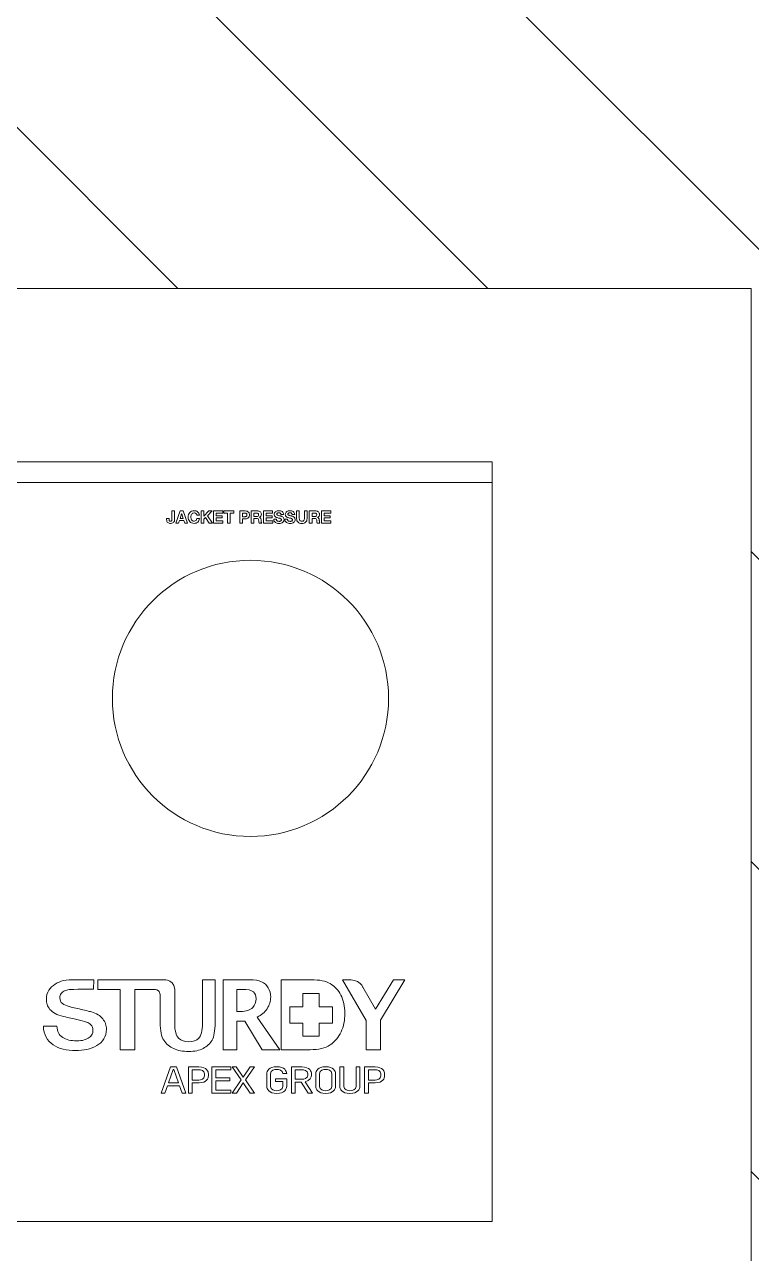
# Model space of a CAD drawing. Header units: millimetres. Extents: x 0 to 80449, y -23917 to 9476.
# Drawn here: x 10118.4 to 10328.9, y 4145.4 to 4501.4 of the extents above; entities that cross this region are included whole.
import ezdxf

# ---------------------------------------------------------------- set-up
doc = ezdxf.new("R2010")
doc.units = ezdxf.units.MM
doc.layers.get('0').update_dxf_attribs({"lineweight": 15})
doc.layers.add('D', color=3, linetype='Continuous', lineweight=13)

msp = doc.modelspace()

# ---------------------------------------------------------------- hatches: boundary and pattern name
at = {"layer": 'D'}
h = msp.add_hatch(dxfattribs=at)
h.set_pattern_fill('ANSI31', color=256, scale=20, angle=90, style=0)
h.set_pattern_definition([(135, (-17162.68, -4440.126), (-44.90128, -44.90128), [])])
h.paths.add_polyline_path([(10458.786, 4411.891), (11128.786, 4411.891), (11128.786, 5324.956), (8628.786, 5324.956), (8628.786, 4411.891), (9298.786, 4411.891), (9298.786, 2624.956), (9428.786, 2624.956), (9428.786, 4424.956), (10328.786, 4424.956), (10328.786, 2624.956), (10458.786, 2624.956)])

# ---------------------------------------------------------------- linework, layer by layer
for p, q in [((9428.786, 4424.956), (10328.786, 4424.956)), ((10328.786, 3744.956), (10328.786, 4424.956)), ((10253.786, 4374.706), (9503.786, 4374.706)), ((10253.786, 4154.706), (10253.786, 4374.706)), ((10038.71, 4368.706), (10253.786, 4368.706)), ((10253.786, 4154.706), (9503.786, 4154.706))]:
    msp.add_line(p, q)
for points in [[(10164.27, 4360.497), (10165.588, 4356.97), (10164.783, 4356.97), (10164.517, 4357.755), (10163.198, 4357.755), (10162.921, 4356.97), (10162.141, 4356.97), (10163.474, 4360.497), (10164.27, 4360.497)], [(10170.329, 4360.497), (10170.329, 4359.035), (10171.708, 4360.497), (10172.676, 4360.497), (10171.298, 4359.104), (10172.809, 4356.97), (10171.836, 4356.97), (10170.774, 4358.556), (10170.329, 4358.106), (10170.329, 4356.97), (10169.554, 4356.97), (10169.554, 4360.497), (10170.329, 4360.497)], [(10175.757, 4360.497), (10175.757, 4359.845), (10173.895, 4359.845), (10173.895, 4359.089), (10175.604, 4359.089), (10175.604, 4358.486), (10173.895, 4358.486), (10173.895, 4357.622), (10175.796, 4357.622), (10175.796, 4356.97), (10173.12, 4356.97), (10173.12, 4360.497), (10175.757, 4360.497)], [(10176.044, 4359.845), (10176.044, 4360.497), (10178.933, 4360.497), (10178.933, 4359.845), (10177.876, 4359.845), (10177.876, 4356.97), (10177.1, 4356.97), (10177.1, 4359.845), (10176.044, 4359.845)], [(10190.208, 4360.497), (10190.208, 4359.845), (10188.346, 4359.845), (10188.346, 4359.089), (10190.055, 4359.089), (10190.055, 4358.486), (10188.346, 4358.486), (10188.346, 4357.622), (10190.247, 4357.622), (10190.247, 4356.97), (10187.57, 4356.97), (10187.57, 4360.497), (10190.208, 4360.497)], [(10207.045, 4360.497), (10207.045, 4359.845), (10205.182, 4359.845), (10205.182, 4359.089), (10206.891, 4359.089), (10206.891, 4358.486), (10205.182, 4358.486), (10205.182, 4357.622), (10207.084, 4357.622), (10207.084, 4356.97), (10204.407, 4356.97), (10204.407, 4360.497), (10207.045, 4360.497)], [(10164.314, 4358.333), (10163.87, 4359.627), (10163.86, 4359.627), (10163.4, 4358.333), (10164.314, 4358.333)], [(10198.936, 4216.834), (10198.936, 4220.71), (10203.65, 4220.71)], [(10203.65, 4220.71), (10203.65, 4216.834)], [(10198.936, 4212.118), (10195.16, 4212.118), (10195.16, 4216.834), (10198.936, 4216.834)], [(10203.65, 4216.834), (10207.524, 4216.834), (10207.524, 4212.118)], [(10203.65, 4212.118), (10203.65, 4208.346), (10198.936, 4208.346), (10198.936, 4212.118)], [(10207.524, 4212.118), (10203.65, 4212.118)], [(10164.007, 4191.864), (10163.261, 4194.003), (10159.799, 4194.003), (10159.023, 4191.864), (10157.917, 4191.864), (10160.589, 4199.452), (10162.384, 4199.452), (10165.099, 4191.864), (10164.007, 4191.864)], [(10161.608, 4198.697), (10161.422, 4198.697), (10160.057, 4194.801), (10162.973, 4194.801), (10161.608, 4198.697)], [(10172.613, 4191.864), (10172.613, 4199.452), (10178.142, 4199.452), (10178.142, 4198.643), (10173.719, 4198.643), (10173.719, 4196.28), (10177.812, 4196.28), (10177.812, 4195.472), (10173.719, 4195.472), (10173.719, 4192.673), (10178.142, 4192.673), (10178.142, 4191.864), (10172.613, 4191.864)], [(10183.717, 4191.864), (10181.706, 4194.865), (10179.71, 4191.864), (10178.445, 4191.864), (10181.088, 4195.674), (10178.46, 4199.452), (10179.695, 4199.452), (10181.692, 4196.472), (10183.731, 4199.452), (10184.952, 4199.452), (10182.309, 4195.685), (10184.981, 4191.864), (10183.717, 4191.864)]]:
    msp.add_lwpolyline(points)
msp.add_circle((10183.786, 4306.206), 40)
for points, knots in [([(10161.795, 4357.701), (10161.772, 4357.563), (10161.719, 4357.434), (10161.637, 4357.313), (10161.555, 4357.193), (10161.436, 4357.093), (10161.281, 4357.012), (10161.127, 4356.932), (10160.917, 4356.891), (10160.654, 4356.891), (10160.506, 4356.891), (10160.363, 4356.912), (10160.224, 4356.953), (10160.086, 4356.994), (10159.963, 4357.058), (10159.854, 4357.146), (10159.745, 4357.233), (10159.658, 4357.345), (10159.592, 4357.481), (10159.526, 4357.618), (10159.494, 4357.783), (10159.494, 4357.978), (10159.494, 4357.978), (10159.494, 4358.284), (10159.494, 4358.284), (10159.494, 4358.284), (10160.195, 4358.284), (10160.195, 4358.284), (10160.195, 4358.284), (10160.195, 4358.126), (10160.195, 4358.126), (10160.195, 4358.04), (10160.201, 4357.961), (10160.215, 4357.889), (10160.228, 4357.816), (10160.251, 4357.755), (10160.284, 4357.704), (10160.317, 4357.652), (10160.362, 4357.612), (10160.42, 4357.583), (10160.477, 4357.553), (10160.552, 4357.538), (10160.644, 4357.538), (10160.746, 4357.538), (10160.825, 4357.556), (10160.881, 4357.593), (10160.937, 4357.629), (10160.978, 4357.676), (10161.002, 4357.733), (10161.027, 4357.791), (10161.042, 4357.853), (10161.047, 4357.921), (10161.052, 4357.988), (10161.054, 4358.053), (10161.054, 4358.116), (10161.054, 4358.116), (10161.054, 4360.497), (10161.054, 4360.497), (10161.054, 4360.497), (10161.83, 4360.497), (10161.83, 4360.497), (10161.83, 4360.497), (10161.83, 4358.081), (10161.83, 4358.081), (10161.83, 4357.966), (10161.818, 4357.839), (10161.795, 4357.701)], [0, 0, 0, 0, 1, 1, 1, 2, 2, 2, 3, 3, 3, 4, 4, 4, 5, 5, 5, 6, 6, 6, 7, 7, 7, 8, 8, 8, 9, 9, 9, 10, 10, 10, 11, 11, 11, 12, 12, 12, 13, 13, 13, 14, 14, 14, 15, 15, 15, 16, 16, 16, 17, 17, 17, 18, 18, 18, 19, 19, 19, 20, 20, 20, 21, 21, 21, 22, 22, 22, 22]), ([(10168.156, 4359.556), (10168.11, 4359.63), (10168.053, 4359.695), (10167.983, 4359.751), (10167.914, 4359.807), (10167.836, 4359.85), (10167.749, 4359.882), (10167.662, 4359.913), (10167.57, 4359.929), (10167.475, 4359.929), (10167.3, 4359.929), (10167.152, 4359.895), (10167.03, 4359.827), (10166.908, 4359.76), (10166.81, 4359.669), (10166.734, 4359.556), (10166.658, 4359.442), (10166.603, 4359.313), (10166.568, 4359.168), (10166.534, 4359.023), (10166.517, 4358.873), (10166.517, 4358.719), (10166.517, 4358.57), (10166.534, 4358.426), (10166.568, 4358.286), (10166.603, 4358.146), (10166.658, 4358.02), (10166.734, 4357.909), (10166.81, 4357.797), (10166.908, 4357.707), (10167.03, 4357.639), (10167.152, 4357.572), (10167.3, 4357.538), (10167.475, 4357.538), (10167.712, 4357.538), (10167.897, 4357.611), (10168.031, 4357.755), (10168.164, 4357.9), (10168.245, 4358.091), (10168.275, 4358.328), (10168.275, 4358.328), (10169.025, 4358.328), (10169.025, 4358.328), (10169.006, 4358.108), (10168.955, 4357.909), (10168.873, 4357.731), (10168.79, 4357.553), (10168.681, 4357.402), (10168.547, 4357.276), (10168.412, 4357.151), (10168.253, 4357.056), (10168.072, 4356.99), (10167.891, 4356.924), (10167.692, 4356.891), (10167.475, 4356.891), (10167.205, 4356.891), (10166.962, 4356.938), (10166.746, 4357.032), (10166.531, 4357.126), (10166.349, 4357.255), (10166.201, 4357.42), (10166.052, 4357.584), (10165.939, 4357.778), (10165.86, 4358), (10165.781, 4358.222), (10165.741, 4358.462), (10165.741, 4358.719), (10165.741, 4358.982), (10165.781, 4359.226), (10165.86, 4359.452), (10165.939, 4359.678), (10166.052, 4359.874), (10166.201, 4360.042), (10166.349, 4360.21), (10166.531, 4360.342), (10166.746, 4360.437), (10166.962, 4360.533), (10167.205, 4360.58), (10167.475, 4360.58), (10167.669, 4360.58), (10167.852, 4360.553), (10168.025, 4360.497), (10168.198, 4360.441), (10168.353, 4360.359), (10168.49, 4360.252), (10168.626, 4360.145), (10168.739, 4360.013), (10168.828, 4359.854), (10168.917, 4359.696), (10168.973, 4359.515), (10168.996, 4359.311), (10168.996, 4359.311), (10168.245, 4359.311), (10168.245, 4359.311), (10168.232, 4359.4), (10168.202, 4359.482), (10168.156, 4359.556)], [0, 0, 0, 0, 1, 1, 1, 2, 2, 2, 3, 3, 3, 4, 4, 4, 5, 5, 5, 6, 6, 6, 7, 7, 7, 8, 8, 8, 9, 9, 9, 10, 10, 10, 11, 11, 11, 12, 12, 12, 13, 13, 13, 14, 14, 14, 15, 15, 15, 16, 16, 16, 17, 17, 17, 18, 18, 18, 19, 19, 19, 20, 20, 20, 21, 21, 21, 22, 22, 22, 23, 23, 23, 24, 24, 24, 25, 25, 25, 26, 26, 26, 27, 27, 27, 28, 28, 28, 29, 29, 29, 30, 30, 30, 31, 31, 31, 32, 32, 32, 32]), ([(10182.301, 4360.497), (10182.522, 4360.497), (10182.709, 4360.464), (10182.864, 4360.4), (10183.019, 4360.336), (10183.145, 4360.251), (10183.242, 4360.146), (10183.339, 4360.04), (10183.41, 4359.92), (10183.454, 4359.785), (10183.499, 4359.65), (10183.521, 4359.51), (10183.521, 4359.366), (10183.521, 4359.224), (10183.499, 4359.085), (10183.454, 4358.948), (10183.41, 4358.812), (10183.339, 4358.69), (10183.242, 4358.585), (10183.145, 4358.48), (10183.019, 4358.395), (10182.864, 4358.331), (10182.709, 4358.267), (10182.522, 4358.235), (10182.301, 4358.235), (10182.301, 4358.235), (10181.486, 4358.235), (10181.486, 4358.235), (10181.486, 4358.235), (10181.486, 4356.97), (10181.486, 4356.97), (10181.486, 4356.97), (10180.711, 4356.97), (10180.711, 4356.97), (10180.711, 4356.97), (10180.711, 4360.497), (10180.711, 4360.497), (10180.711, 4360.497), (10182.301, 4360.497), (10182.301, 4360.497)], [0, 0, 0, 0, 1, 1, 1, 2, 2, 2, 3, 3, 3, 4, 4, 4, 5, 5, 5, 6, 6, 6, 7, 7, 7, 8, 8, 8, 9, 9, 9, 10, 10, 10, 11, 11, 11, 12, 12, 12, 13, 13, 13, 13]), ([(10185.906, 4360.497), (10186.064, 4360.497), (10186.207, 4360.471), (10186.334, 4360.42), (10186.46, 4360.369), (10186.569, 4360.299), (10186.66, 4360.21), (10186.75, 4360.121), (10186.819, 4360.018), (10186.867, 4359.901), (10186.915, 4359.784), (10186.939, 4359.659), (10186.939, 4359.524), (10186.939, 4359.316), (10186.895, 4359.137), (10186.808, 4358.985), (10186.721, 4358.834), (10186.578, 4358.719), (10186.381, 4358.64), (10186.381, 4358.64), (10186.381, 4358.63), (10186.381, 4358.63), (10186.476, 4358.603), (10186.555, 4358.563), (10186.618, 4358.509), (10186.68, 4358.454), (10186.731, 4358.39), (10186.77, 4358.316), (10186.81, 4358.242), (10186.839, 4358.16), (10186.857, 4358.072), (10186.875, 4357.983), (10186.887, 4357.894), (10186.894, 4357.805), (10186.897, 4357.749), (10186.901, 4357.683), (10186.904, 4357.607), (10186.907, 4357.532), (10186.913, 4357.454), (10186.921, 4357.375), (10186.929, 4357.296), (10186.943, 4357.221), (10186.961, 4357.151), (10186.979, 4357.08), (10187.006, 4357.02), (10187.042, 4356.97), (10187.042, 4356.97), (10186.267, 4356.97), (10186.267, 4356.97), (10186.224, 4357.082), (10186.198, 4357.215), (10186.188, 4357.37), (10186.178, 4357.525), (10186.163, 4357.673), (10186.143, 4357.815), (10186.117, 4357.999), (10186.061, 4358.134), (10185.975, 4358.22), (10185.89, 4358.305), (10185.75, 4358.348), (10185.556, 4358.348), (10185.556, 4358.348), (10184.78, 4358.348), (10184.78, 4358.348), (10184.78, 4358.348), (10184.78, 4356.97), (10184.78, 4356.97), (10184.78, 4356.97), (10184.005, 4356.97), (10184.005, 4356.97), (10184.005, 4356.97), (10184.005, 4360.497), (10184.005, 4360.497), (10184.005, 4360.497), (10185.906, 4360.497), (10185.906, 4360.497)], [0, 0, 0, 0, 1, 1, 1, 2, 2, 2, 3, 3, 3, 4, 4, 4, 5, 5, 5, 6, 6, 6, 7, 7, 7, 8, 8, 8, 9, 9, 9, 10, 10, 10, 11, 11, 11, 12, 12, 12, 13, 13, 13, 14, 14, 14, 15, 15, 15, 16, 16, 16, 17, 17, 17, 18, 18, 18, 19, 19, 19, 20, 20, 20, 21, 21, 21, 22, 22, 22, 23, 23, 23, 24, 24, 24, 25, 25, 25, 25]), ([(10191.364, 4357.839), (10191.407, 4357.757), (10191.463, 4357.69), (10191.534, 4357.639), (10191.605, 4357.588), (10191.688, 4357.551), (10191.783, 4357.526), (10191.879, 4357.501), (10191.978, 4357.489), (10192.08, 4357.489), (10192.149, 4357.489), (10192.223, 4357.495), (10192.302, 4357.506), (10192.381, 4357.518), (10192.455, 4357.54), (10192.524, 4357.573), (10192.593, 4357.606), (10192.651, 4357.651), (10192.697, 4357.708), (10192.743, 4357.766), (10192.766, 4357.839), (10192.766, 4357.928), (10192.766, 4358.024), (10192.736, 4358.101), (10192.675, 4358.16), (10192.614, 4358.22), (10192.534, 4358.269), (10192.435, 4358.309), (10192.337, 4358.348), (10192.225, 4358.383), (10192.1, 4358.412), (10191.974, 4358.442), (10191.848, 4358.475), (10191.719, 4358.511), (10191.587, 4358.544), (10191.459, 4358.584), (10191.334, 4358.632), (10191.209, 4358.68), (10191.097, 4358.741), (10190.998, 4358.817), (10190.899, 4358.893), (10190.82, 4358.988), (10190.759, 4359.101), (10190.698, 4359.215), (10190.667, 4359.352), (10190.667, 4359.514), (10190.667, 4359.695), (10190.706, 4359.852), (10190.783, 4359.985), (10190.861, 4360.119), (10190.962, 4360.23), (10191.087, 4360.319), (10191.212, 4360.408), (10191.354, 4360.474), (10191.512, 4360.516), (10191.67, 4360.559), (10191.828, 4360.58), (10191.986, 4360.58), (10192.17, 4360.58), (10192.347, 4360.56), (10192.517, 4360.519), (10192.686, 4360.478), (10192.837, 4360.411), (10192.969, 4360.319), (10193.101, 4360.226), (10193.205, 4360.109), (10193.282, 4359.966), (10193.36, 4359.822), (10193.399, 4359.649), (10193.399, 4359.445), (10193.399, 4359.445), (10192.648, 4359.445), (10192.648, 4359.445), (10192.641, 4359.55), (10192.619, 4359.637), (10192.581, 4359.706), (10192.543, 4359.776), (10192.493, 4359.83), (10192.43, 4359.869), (10192.368, 4359.909), (10192.296, 4359.937), (10192.215, 4359.953), (10192.135, 4359.97), (10192.047, 4359.978), (10191.951, 4359.978), (10191.889, 4359.978), (10191.826, 4359.971), (10191.764, 4359.958), (10191.701, 4359.945), (10191.644, 4359.922), (10191.593, 4359.889), (10191.542, 4359.856), (10191.5, 4359.815), (10191.468, 4359.766), (10191.434, 4359.716), (10191.418, 4359.654), (10191.418, 4359.578), (10191.418, 4359.509), (10191.431, 4359.453), (10191.458, 4359.41), (10191.484, 4359.367), (10191.536, 4359.328), (10191.613, 4359.291), (10191.69, 4359.255), (10191.798, 4359.219), (10191.934, 4359.183), (10192.071, 4359.146), (10192.249, 4359.1), (10192.47, 4359.044), (10192.536, 4359.031), (10192.627, 4359.007), (10192.744, 4358.973), (10192.861, 4358.938), (10192.977, 4358.883), (10193.092, 4358.807), (10193.208, 4358.732), (10193.307, 4358.63), (10193.391, 4358.504), (10193.475, 4358.377), (10193.517, 4358.215), (10193.517, 4358.017), (10193.517, 4357.856), (10193.486, 4357.706), (10193.423, 4357.568), (10193.361, 4357.429), (10193.268, 4357.31), (10193.144, 4357.21), (10193.021, 4357.109), (10192.868, 4357.031), (10192.685, 4356.975), (10192.502, 4356.919), (10192.291, 4356.891), (10192.05, 4356.891), (10191.856, 4356.891), (10191.667, 4356.915), (10191.485, 4356.963), (10191.302, 4357.01), (10191.141, 4357.085), (10191.001, 4357.188), (10190.861, 4357.29), (10190.75, 4357.42), (10190.667, 4357.578), (10190.585, 4357.736), (10190.545, 4357.923), (10190.549, 4358.141), (10190.549, 4358.141), (10191.299, 4358.141), (10191.299, 4358.141), (10191.299, 4358.022), (10191.321, 4357.922), (10191.364, 4357.839)], [0, 0, 0, 0, 1, 1, 1, 2, 2, 2, 3, 3, 3, 4, 4, 4, 5, 5, 5, 6, 6, 6, 7, 7, 7, 8, 8, 8, 9, 9, 9, 10, 10, 10, 11, 11, 11, 12, 12, 12, 13, 13, 13, 14, 14, 14, 15, 15, 15, 16, 16, 16, 17, 17, 17, 18, 18, 18, 19, 19, 19, 20, 20, 20, 21, 21, 21, 22, 22, 22, 23, 23, 23, 24, 24, 24, 25, 25, 25, 26, 26, 26, 27, 27, 27, 28, 28, 28, 29, 29, 29, 30, 30, 30, 31, 31, 31, 32, 32, 32, 33, 33, 33, 34, 34, 34, 35, 35, 35, 36, 36, 36, 37, 37, 37, 38, 38, 38, 39, 39, 39, 40, 40, 40, 41, 41, 41, 42, 42, 42, 43, 43, 43, 44, 44, 44, 45, 45, 45, 46, 46, 46, 47, 47, 47, 48, 48, 48, 49, 49, 49, 50, 50, 50, 50]), ([(10194.569, 4357.839), (10194.612, 4357.757), (10194.668, 4357.69), (10194.739, 4357.639), (10194.81, 4357.588), (10194.893, 4357.551), (10194.989, 4357.526), (10195.084, 4357.501), (10195.183, 4357.489), (10195.285, 4357.489), (10195.354, 4357.489), (10195.428, 4357.495), (10195.507, 4357.506), (10195.586, 4357.518), (10195.661, 4357.54), (10195.729, 4357.573), (10195.799, 4357.606), (10195.856, 4357.651), (10195.902, 4357.708), (10195.949, 4357.766), (10195.972, 4357.839), (10195.972, 4357.928), (10195.972, 4358.024), (10195.941, 4358.101), (10195.88, 4358.16), (10195.819, 4358.22), (10195.739, 4358.269), (10195.641, 4358.309), (10195.542, 4358.348), (10195.43, 4358.383), (10195.305, 4358.412), (10195.18, 4358.442), (10195.053, 4358.475), (10194.925, 4358.511), (10194.793, 4358.544), (10194.665, 4358.584), (10194.539, 4358.632), (10194.414, 4358.68), (10194.302, 4358.741), (10194.204, 4358.817), (10194.105, 4358.893), (10194.025, 4358.988), (10193.964, 4359.101), (10193.903, 4359.215), (10193.873, 4359.352), (10193.873, 4359.514), (10193.873, 4359.695), (10193.911, 4359.852), (10193.989, 4359.985), (10194.066, 4360.119), (10194.167, 4360.23), (10194.293, 4360.319), (10194.418, 4360.408), (10194.559, 4360.474), (10194.717, 4360.516), (10194.875, 4360.559), (10195.033, 4360.58), (10195.191, 4360.58), (10195.376, 4360.58), (10195.553, 4360.56), (10195.722, 4360.519), (10195.892, 4360.478), (10196.042, 4360.411), (10196.174, 4360.319), (10196.306, 4360.226), (10196.41, 4360.109), (10196.488, 4359.966), (10196.565, 4359.822), (10196.604, 4359.649), (10196.604, 4359.445), (10196.604, 4359.445), (10195.853, 4359.445), (10195.853, 4359.445), (10195.847, 4359.55), (10195.824, 4359.637), (10195.786, 4359.706), (10195.748, 4359.776), (10195.698, 4359.83), (10195.636, 4359.869), (10195.573, 4359.909), (10195.502, 4359.937), (10195.421, 4359.953), (10195.34, 4359.97), (10195.252, 4359.978), (10195.157, 4359.978), (10195.094, 4359.978), (10195.031, 4359.971), (10194.969, 4359.958), (10194.906, 4359.945), (10194.85, 4359.922), (10194.799, 4359.889), (10194.748, 4359.856), (10194.706, 4359.815), (10194.673, 4359.766), (10194.64, 4359.716), (10194.623, 4359.654), (10194.623, 4359.578), (10194.623, 4359.509), (10194.636, 4359.453), (10194.663, 4359.41), (10194.689, 4359.367), (10194.741, 4359.328), (10194.818, 4359.291), (10194.896, 4359.255), (10195.003, 4359.219), (10195.139, 4359.183), (10195.276, 4359.146), (10195.455, 4359.1), (10195.675, 4359.044), (10195.741, 4359.031), (10195.832, 4359.007), (10195.949, 4358.973), (10196.066, 4358.938), (10196.182, 4358.883), (10196.298, 4358.807), (10196.413, 4358.732), (10196.513, 4358.63), (10196.596, 4358.504), (10196.68, 4358.377), (10196.722, 4358.215), (10196.722, 4358.017), (10196.722, 4357.856), (10196.691, 4357.706), (10196.629, 4357.568), (10196.566, 4357.429), (10196.473, 4357.31), (10196.35, 4357.21), (10196.226, 4357.109), (10196.073, 4357.031), (10195.89, 4356.975), (10195.707, 4356.919), (10195.496, 4356.891), (10195.255, 4356.891), (10195.061, 4356.891), (10194.873, 4356.915), (10194.69, 4356.963), (10194.507, 4357.01), (10194.346, 4357.085), (10194.206, 4357.188), (10194.066, 4357.29), (10193.955, 4357.42), (10193.873, 4357.578), (10193.79, 4357.736), (10193.751, 4357.923), (10193.754, 4358.141), (10193.754, 4358.141), (10194.505, 4358.141), (10194.505, 4358.141), (10194.505, 4358.022), (10194.526, 4357.922), (10194.569, 4357.839)], [0, 0, 0, 0, 1, 1, 1, 2, 2, 2, 3, 3, 3, 4, 4, 4, 5, 5, 5, 6, 6, 6, 7, 7, 7, 8, 8, 8, 9, 9, 9, 10, 10, 10, 11, 11, 11, 12, 12, 12, 13, 13, 13, 14, 14, 14, 15, 15, 15, 16, 16, 16, 17, 17, 17, 18, 18, 18, 19, 19, 19, 20, 20, 20, 21, 21, 21, 22, 22, 22, 23, 23, 23, 24, 24, 24, 25, 25, 25, 26, 26, 26, 27, 27, 27, 28, 28, 28, 29, 29, 29, 30, 30, 30, 31, 31, 31, 32, 32, 32, 33, 33, 33, 34, 34, 34, 35, 35, 35, 36, 36, 36, 37, 37, 37, 38, 38, 38, 39, 39, 39, 40, 40, 40, 41, 41, 41, 42, 42, 42, 43, 43, 43, 44, 44, 44, 45, 45, 45, 46, 46, 46, 47, 47, 47, 48, 48, 48, 49, 49, 49, 50, 50, 50, 50]), ([(10199.775, 4357.239), (10199.508, 4357.007), (10199.139, 4356.891), (10198.668, 4356.891), (10198.191, 4356.891), (10197.821, 4357.006), (10197.56, 4357.237), (10197.298, 4357.467), (10197.167, 4357.823), (10197.167, 4358.304), (10197.167, 4358.304), (10197.167, 4360.497), (10197.167, 4360.497), (10197.167, 4360.497), (10197.942, 4360.497), (10197.942, 4360.497), (10197.942, 4360.497), (10197.942, 4358.304), (10197.942, 4358.304), (10197.942, 4358.208), (10197.951, 4358.114), (10197.967, 4358.022), (10197.983, 4357.93), (10198.018, 4357.849), (10198.071, 4357.778), (10198.123, 4357.707), (10198.197, 4357.649), (10198.291, 4357.605), (10198.384, 4357.56), (10198.51, 4357.538), (10198.668, 4357.538), (10198.945, 4357.538), (10199.136, 4357.6), (10199.241, 4357.723), (10199.346, 4357.847), (10199.399, 4358.04), (10199.399, 4358.304), (10199.399, 4358.304), (10199.399, 4360.497), (10199.399, 4360.497), (10199.399, 4360.497), (10200.175, 4360.497), (10200.175, 4360.497), (10200.175, 4360.497), (10200.175, 4358.304), (10200.175, 4358.304), (10200.175, 4357.826), (10200.041, 4357.471), (10199.775, 4357.239)], [0, 0, 0, 0, 1, 1, 1, 2, 2, 2, 3, 3, 3, 4, 4, 4, 5, 5, 5, 6, 6, 6, 7, 7, 7, 8, 8, 8, 9, 9, 9, 10, 10, 10, 11, 11, 11, 12, 12, 12, 13, 13, 13, 14, 14, 14, 15, 15, 15, 16, 16, 16, 16]), ([(10202.743, 4360.497), (10202.901, 4360.497), (10203.043, 4360.471), (10203.17, 4360.42), (10203.297, 4360.369), (10203.405, 4360.299), (10203.496, 4360.21), (10203.587, 4360.121), (10203.656, 4360.018), (10203.703, 4359.901), (10203.751, 4359.784), (10203.775, 4359.659), (10203.775, 4359.524), (10203.775, 4359.316), (10203.731, 4359.137), (10203.644, 4358.985), (10203.557, 4358.834), (10203.414, 4358.719), (10203.217, 4358.64), (10203.217, 4358.64), (10203.217, 4358.63), (10203.217, 4358.63), (10203.312, 4358.603), (10203.391, 4358.563), (10203.454, 4358.509), (10203.516, 4358.454), (10203.568, 4358.39), (10203.607, 4358.316), (10203.647, 4358.242), (10203.676, 4358.16), (10203.693, 4358.072), (10203.712, 4357.983), (10203.724, 4357.894), (10203.731, 4357.805), (10203.734, 4357.749), (10203.737, 4357.683), (10203.74, 4357.607), (10203.744, 4357.532), (10203.75, 4357.454), (10203.758, 4357.375), (10203.766, 4357.296), (10203.779, 4357.221), (10203.797, 4357.151), (10203.815, 4357.08), (10203.843, 4357.02), (10203.879, 4356.97), (10203.879, 4356.97), (10203.103, 4356.97), (10203.103, 4356.97), (10203.061, 4357.082), (10203.034, 4357.215), (10203.024, 4357.37), (10203.014, 4357.525), (10203, 4357.673), (10202.98, 4357.815), (10202.953, 4357.999), (10202.898, 4358.134), (10202.812, 4358.22), (10202.726, 4358.305), (10202.586, 4358.348), (10202.392, 4358.348), (10202.392, 4358.348), (10201.617, 4358.348), (10201.617, 4358.348), (10201.617, 4358.348), (10201.617, 4356.97), (10201.617, 4356.97), (10201.617, 4356.97), (10200.841, 4356.97), (10200.841, 4356.97), (10200.841, 4356.97), (10200.841, 4360.497), (10200.841, 4360.497), (10200.841, 4360.497), (10202.743, 4360.497), (10202.743, 4360.497)], [0, 0, 0, 0, 1, 1, 1, 2, 2, 2, 3, 3, 3, 4, 4, 4, 5, 5, 5, 6, 6, 6, 7, 7, 7, 8, 8, 8, 9, 9, 9, 10, 10, 10, 11, 11, 11, 12, 12, 12, 13, 13, 13, 14, 14, 14, 15, 15, 15, 16, 16, 16, 17, 17, 17, 18, 18, 18, 19, 19, 19, 20, 20, 20, 21, 21, 21, 22, 22, 22, 23, 23, 23, 24, 24, 24, 25, 25, 25, 25]), ([(10182.089, 4358.837), (10182.177, 4358.837), (10182.263, 4358.844), (10182.345, 4358.857), (10182.428, 4358.87), (10182.5, 4358.895), (10182.563, 4358.933), (10182.625, 4358.971), (10182.675, 4359.025), (10182.713, 4359.094), (10182.751, 4359.163), (10182.77, 4359.254), (10182.77, 4359.366), (10182.77, 4359.478), (10182.751, 4359.568), (10182.713, 4359.637), (10182.675, 4359.706), (10182.625, 4359.76), (10182.563, 4359.798), (10182.5, 4359.835), (10182.428, 4359.861), (10182.345, 4359.874), (10182.263, 4359.887), (10182.177, 4359.894), (10182.089, 4359.894), (10182.089, 4359.894), (10181.486, 4359.894), (10181.486, 4359.894), (10181.486, 4359.894), (10181.486, 4358.837), (10181.486, 4358.837), (10181.486, 4358.837), (10182.089, 4358.837), (10182.089, 4358.837)], [0, 0, 0, 0, 1, 1, 1, 2, 2, 2, 3, 3, 3, 4, 4, 4, 5, 5, 5, 6, 6, 6, 7, 7, 7, 8, 8, 8, 9, 9, 9, 10, 10, 10, 11, 11, 11, 11]), ([(10185.63, 4358.901), (10185.808, 4358.901), (10185.941, 4358.941), (10186.03, 4359.02), (10186.119, 4359.099), (10186.163, 4359.227), (10186.163, 4359.405), (10186.163, 4359.576), (10186.119, 4359.701), (10186.03, 4359.778), (10185.941, 4359.855), (10185.808, 4359.894), (10185.63, 4359.894), (10185.63, 4359.894), (10184.78, 4359.894), (10184.78, 4359.894), (10184.78, 4359.894), (10184.78, 4358.901), (10184.78, 4358.901), (10184.78, 4358.901), (10185.63, 4358.901), (10185.63, 4358.901)], [0, 0, 0, 0, 1, 1, 1, 2, 2, 2, 3, 3, 3, 4, 4, 4, 5, 5, 5, 6, 6, 6, 7, 7, 7, 7]), ([(10202.466, 4358.901), (10202.644, 4358.901), (10202.777, 4358.941), (10202.866, 4359.02), (10202.955, 4359.099), (10203, 4359.227), (10203, 4359.405), (10203, 4359.576), (10202.955, 4359.701), (10202.866, 4359.778), (10202.777, 4359.855), (10202.644, 4359.894), (10202.466, 4359.894), (10202.466, 4359.894), (10201.617, 4359.894), (10201.617, 4359.894), (10201.617, 4359.894), (10201.617, 4358.901), (10201.617, 4358.901), (10201.617, 4358.901), (10202.466, 4358.901), (10202.466, 4358.901)], [0, 0, 0, 0, 1, 1, 1, 2, 2, 2, 3, 3, 3, 4, 4, 4, 5, 5, 5, 6, 6, 6, 7, 7, 7, 7]), ([(10127.745, 4211.238), (10127.745, 4210.483), (10127.89, 4209.837), (10128.183, 4209.303), (10128.476, 4208.768), (10128.884, 4208.33), (10129.407, 4207.99), (10129.929, 4207.648), (10130.529, 4207.4), (10131.209, 4207.243), (10131.889, 4207.086), (10132.625, 4207.007), (10133.42, 4207.007), (10134.277, 4207.007), (10135.008, 4207.095), (10135.615, 4207.271), (10136.221, 4207.446), (10136.712, 4207.671), (10137.089, 4207.949), (10137.465, 4208.225), (10137.737, 4208.543), (10137.903, 4208.902), (10138.071, 4209.261), (10138.155, 4209.625), (10138.155, 4209.994), (10138.155, 4210.75), (10137.961, 4211.307), (10137.574, 4211.667), (10137.187, 4212.026), (10136.764, 4212.279), (10136.305, 4212.427), (10135.51, 4212.684), (10134.585, 4212.929), (10133.53, 4213.16), (10132.474, 4213.39), (10131.173, 4213.69), (10129.626, 4214.058), (10128.664, 4214.28), (10127.865, 4214.569), (10127.227, 4214.929), (10126.59, 4215.289), (10126.083, 4215.69), (10125.707, 4216.131), (10125.33, 4216.574), (10125.063, 4217.044), (10124.907, 4217.542), (10124.75, 4218.04), (10124.672, 4218.546), (10124.672, 4219.063), (10124.672, 4220.058), (10124.907, 4220.919), (10125.378, 4221.648), (10125.848, 4222.376), (10126.47, 4222.979), (10127.243, 4223.459), (10128.016, 4223.937), (10128.642, 4224.229), (10129.625, 4224.46), (10130.607, 4224.69), (10131.947, 4224.697), (10132.95, 4224.697), (10134.121, 4224.697), (10138.379, 4224.697), (10138.379, 4224.697), (10138.379, 4224.697), (10138.366, 4221.943), (10138.366, 4221.943), (10138.366, 4221.943), (10131.913, 4221.983), (10131.269, 4221.849), (10130.791, 4221.749), (10130.368, 4221.703), (10129.971, 4221.509), (10129.573, 4221.316), (10129.244, 4221.053), (10128.983, 4220.721), (10128.722, 4220.39), (10128.592, 4219.975), (10128.592, 4219.478), (10128.592, 4218.776), (10128.836, 4218.229), (10129.328, 4217.832), (10129.819, 4217.435), (10130.462, 4217.136), (10131.256, 4216.933), (10131.34, 4216.916), (10131.669, 4216.837), (10132.244, 4216.698), (10132.819, 4216.56), (10133.462, 4216.408), (10134.173, 4216.242), (10134.883, 4216.076), (10135.578, 4215.915), (10136.258, 4215.758), (10136.937, 4215.601), (10137.423, 4215.486), (10137.715, 4215.412), (10138.447, 4215.21), (10139.084, 4214.934), (10139.629, 4214.584), (10140.172, 4214.234), (10140.626, 4213.832), (10140.992, 4213.381), (10141.358, 4212.929), (10141.629, 4212.445), (10141.808, 4211.929), (10141.984, 4211.413), (10142.074, 4210.897), (10142.074, 4210.381), (10142.074, 4209.275), (10141.818, 4208.33), (10141.306, 4207.548), (10140.794, 4206.764), (10140.119, 4206.123), (10139.283, 4205.626), (10138.447, 4205.127), (10137.496, 4204.764), (10136.43, 4204.534), (10135.364, 4204.303), (10134.277, 4204.188), (10133.169, 4204.188), (10131.894, 4204.188), (10130.692, 4204.326), (10129.563, 4204.602), (10128.435, 4204.879), (10127.452, 4205.303), (10126.616, 4205.875), (10125.78, 4206.446), (10125.111, 4207.179), (10124.61, 4208.073), (10124.108, 4208.966), (10123.846, 4210.022), (10123.825, 4211.238), (10123.825, 4211.238), (10127.745, 4211.238), (10127.745, 4211.238)], [0, 0, 0, 0, 1, 1, 1, 2, 2, 2, 3, 3, 3, 4, 4, 4, 5, 5, 5, 6, 6, 6, 7, 7, 7, 8, 8, 8, 9, 9, 9, 10, 10, 10, 11, 11, 11, 12, 12, 12, 13, 13, 13, 14, 14, 14, 15, 15, 15, 16, 16, 16, 17, 17, 17, 18, 18, 18, 19, 19, 19, 20, 20, 20, 21, 21, 21, 22, 22, 22, 23, 23, 23, 24, 24, 24, 25, 25, 25, 26, 26, 26, 27, 27, 27, 28, 28, 28, 29, 29, 29, 30, 30, 30, 31, 31, 31, 32, 32, 32, 33, 33, 33, 34, 34, 34, 35, 35, 35, 36, 36, 36, 37, 37, 37, 38, 38, 38, 39, 39, 39, 40, 40, 40, 41, 41, 41, 42, 42, 42, 43, 43, 43, 44, 44, 44, 45, 45, 45, 45]), ([(10175.915, 4204.446), (10175.915, 4204.446), (10175.915, 4224.697), (10175.915, 4224.697), (10175.915, 4224.697), (10183.485, 4224.697), (10183.485, 4224.697), (10185.035, 4224.697), (10186.215, 4224.504), (10187.026, 4224.117), (10187.835, 4223.729), (10188.476, 4223.141), (10188.945, 4222.353), (10189.414, 4221.564), (10189.65, 4220.673), (10189.65, 4219.68), (10189.65, 4218.496), (10189.305, 4217.376), (10188.624, 4216.323), (10187.939, 4215.271), (10186.974, 4214.467), (10185.727, 4213.912), (10185.727, 4213.912), (10192.334, 4204.446), (10192.334, 4204.446), (10192.334, 4204.446), (10187.211, 4204.446), (10187.211, 4204.446), (10187.211, 4204.446), (10182.164, 4212.737), (10182.164, 4212.737), (10182.164, 4212.737), (10179.876, 4212.737), (10179.876, 4212.737), (10179.876, 4212.737), (10179.876, 4204.446), (10179.876, 4204.446), (10179.876, 4204.446), (10175.915, 4204.446), (10175.915, 4204.446)], [0, 0, 0, 0, 1, 1, 1, 2, 2, 2, 3, 3, 3, 4, 4, 4, 5, 5, 5, 6, 6, 6, 7, 7, 7, 8, 8, 8, 9, 9, 9, 10, 10, 10, 11, 11, 11, 12, 12, 12, 13, 13, 13, 13]), ([(10179.876, 4215.507), (10179.876, 4215.507), (10180.838, 4215.507), (10180.838, 4215.507), (10182.568, 4215.507), (10183.769, 4215.886), (10184.439, 4216.644), (10185.106, 4217.403), (10185.444, 4218.259), (10185.444, 4219.216), (10185.444, 4220.046), (10185.173, 4220.706), (10184.633, 4221.194), (10184.094, 4221.681), (10182.997, 4221.927), (10181.342, 4221.927), (10181.342, 4221.927), (10179.876, 4221.927), (10179.876, 4221.927), (10179.876, 4221.927), (10179.876, 4215.507), (10179.876, 4215.507)], [0, 0, 0, 0, 1, 1, 1, 2, 2, 2, 3, 3, 3, 4, 4, 4, 5, 5, 5, 6, 6, 6, 7, 7, 7, 7]), ([(10192.716, 4204.446), (10192.716, 4204.446), (10192.716, 4224.697), (10192.716, 4224.697), (10192.716, 4224.697), (10201.429, 4224.697), (10201.429, 4224.697), (10203.765, 4224.697), (10205.581, 4224.323), (10206.879, 4223.576), (10208.181, 4222.828), (10209.216, 4221.726), (10209.986, 4220.271), (10210.757, 4218.816), (10211.143, 4217.057), (10211.143, 4214.997), (10211.143, 4212.981), (10210.775, 4211.178), (10210.041, 4209.592), (10209.308, 4208.004), (10208.239, 4206.749), (10206.834, 4205.828), (10205.43, 4204.907), (10203.503, 4204.446), (10201.061, 4204.446), (10201.061, 4204.446), (10192.716, 4204.446), (10192.716, 4204.446)], [0, 0, 0, 0, 1, 1, 1, 2, 2, 2, 3, 3, 3, 4, 4, 4, 5, 5, 5, 6, 6, 6, 7, 7, 7, 8, 8, 8, 9, 9, 9, 9]), ([(10217.263, 4204.446), (10217.263, 4204.446), (10217.263, 4212.93), (10217.263, 4212.93), (10217.263, 4212.93), (10210.457, 4224.697), (10210.457, 4224.697), (10210.457, 4224.697), (10212.074, 4224.697), (10212.074, 4224.697), (10212.074, 4224.697), (10213.651, 4224.765), (10214.818, 4224.159), (10215.987, 4223.552), (10216.363, 4222.524), (10216.363, 4222.524), (10216.363, 4222.524), (10220.05, 4216.151), (10220.05, 4216.151), (10220.05, 4216.151), (10225.201, 4224.697), (10225.201, 4224.697), (10225.201, 4224.697), (10228.543, 4224.697), (10228.543, 4224.697), (10228.543, 4224.697), (10221.47, 4212.956), (10221.47, 4212.956), (10221.47, 4212.956), (10221.47, 4204.446), (10221.47, 4204.446), (10221.47, 4204.446), (10217.263, 4204.446), (10217.263, 4204.446)], [0, 0, 0, 0, 1, 1, 1, 2, 2, 2, 3, 3, 3, 4, 4, 4, 5, 5, 5, 6, 6, 6, 7, 7, 7, 8, 8, 8, 9, 9, 9, 10, 10, 10, 11, 11, 11, 11]), ([(10162.989, 4207.804), (10163.753, 4207.072), (10164.742, 4206.706), (10165.954, 4206.706), (10167.15, 4206.706), (10168.101, 4207.068), (10168.809, 4207.791)], [5, 5, 5, 5, 6, 6, 6, 7, 7, 7, 7]), ([(10170.106, 4204.812), (10168.995, 4204.229), (10167.584, 4203.937), (10165.88, 4203.937), (10164.199, 4203.937), (10162.759, 4204.209), (10161.555, 4204.749)], [13, 13, 13, 13, 14, 14, 14, 15, 15, 15, 15]), ([(10168.906, 4194.855), (10168.906, 4194.855), (10166.924, 4194.855), (10166.924, 4194.855), (10166.924, 4194.855), (10166.924, 4191.864), (10166.924, 4191.864), (10166.924, 4191.864), (10165.818, 4191.864), (10165.818, 4191.864), (10165.818, 4191.864), (10165.818, 4199.452), (10165.818, 4199.452), (10165.818, 4199.452), (10168.849, 4199.452), (10168.849, 4199.452), (10171.161, 4199.452), (10171.606, 4198.09), (10171.606, 4197.441), (10171.606, 4197.441), (10171.606, 4196.887), (10171.606, 4196.887), (10171.606, 4196.217), (10171.161, 4194.855), (10168.906, 4194.855)], [0, 0, 0, 0, 1, 1, 1, 2, 2, 2, 3, 3, 3, 4, 4, 4, 5, 5, 5, 6, 6, 6, 7, 7, 7, 8, 8, 8, 8]), ([(10170.5, 4197.419), (10170.5, 4198.494), (10169.423, 4198.643), (10168.82, 4198.643), (10168.82, 4198.643), (10166.924, 4198.643), (10166.924, 4198.643), (10166.924, 4198.643), (10166.924, 4195.663), (10166.924, 4195.663), (10166.924, 4195.663), (10168.849, 4195.663), (10168.849, 4195.663), (10169.452, 4195.663), (10170.5, 4195.822), (10170.5, 4196.898), (10170.5, 4196.898), (10170.5, 4197.419), (10170.5, 4197.419)], [0, 0, 0, 0, 1, 1, 1, 2, 2, 2, 3, 3, 3, 4, 4, 4, 5, 5, 5, 6, 6, 6, 6]), ([(10191.389, 4191.768), (10189.133, 4191.768), (10188.516, 4193.141), (10188.516, 4193.812), (10188.516, 4193.812), (10188.516, 4197.515), (10188.516, 4197.515), (10188.516, 4198.164), (10189.105, 4199.527), (10191.417, 4199.527), (10193.657, 4199.527), (10194.304, 4198.228), (10194.304, 4197.505), (10194.304, 4197.505), (10193.198, 4197.505), (10193.198, 4197.505), (10193.198, 4198.547), (10191.991, 4198.728), (10191.417, 4198.728), (10190.828, 4198.728), (10189.622, 4198.547), (10189.622, 4197.494), (10189.622, 4197.494), (10189.622, 4193.812), (10189.622, 4193.812), (10189.622, 4192.737), (10190.828, 4192.567), (10191.417, 4192.567), (10191.991, 4192.567), (10193.198, 4192.737), (10193.198, 4193.812), (10193.198, 4193.812), (10193.198, 4195.237), (10193.198, 4195.237), (10193.198, 4195.237), (10191.086, 4195.237), (10191.086, 4195.237), (10191.086, 4195.237), (10191.086, 4196.047), (10191.086, 4196.047), (10191.086, 4196.047), (10194.304, 4196.047), (10194.304, 4196.047), (10194.304, 4196.047), (10194.304, 4193.801), (10194.304, 4193.801), (10194.304, 4193.13), (10193.672, 4191.768), (10191.389, 4191.768)], [0, 0, 0, 0, 1, 1, 1, 2, 2, 2, 3, 3, 3, 4, 4, 4, 5, 5, 5, 6, 6, 6, 7, 7, 7, 8, 8, 8, 9, 9, 9, 10, 10, 10, 11, 11, 11, 12, 12, 12, 13, 13, 13, 14, 14, 14, 15, 15, 15, 16, 16, 16, 16]), ([(10200.467, 4191.864), (10200.467, 4191.864), (10198.456, 4195.067), (10198.456, 4195.067), (10198.456, 4195.067), (10196.776, 4195.067), (10196.776, 4195.067), (10196.776, 4195.067), (10196.776, 4191.864), (10196.776, 4191.864), (10196.776, 4191.864), (10195.67, 4191.864), (10195.67, 4191.864), (10195.67, 4191.864), (10195.67, 4199.452), (10195.67, 4199.452), (10195.67, 4199.452), (10198.7, 4199.452), (10198.7, 4199.452), (10201.013, 4199.452), (10201.473, 4198.1), (10201.473, 4197.451), (10201.473, 4197.451), (10201.473, 4197.09), (10201.473, 4197.09), (10201.473, 4196.525), (10201.128, 4195.472), (10199.62, 4195.141), (10199.62, 4195.141), (10201.717, 4191.864), (10201.717, 4191.864), (10201.717, 4191.864), (10200.467, 4191.864), (10200.467, 4191.864)], [0, 0, 0, 0, 1, 1, 1, 2, 2, 2, 3, 3, 3, 4, 4, 4, 5, 5, 5, 6, 6, 6, 7, 7, 7, 8, 8, 8, 9, 9, 9, 10, 10, 10, 11, 11, 11, 11]), ([(10200.366, 4197.419), (10200.366, 4198.494), (10199.275, 4198.643), (10198.672, 4198.643), (10198.672, 4198.643), (10196.776, 4198.643), (10196.776, 4198.643), (10196.776, 4198.643), (10196.776, 4195.876), (10196.776, 4195.876), (10196.776, 4195.876), (10198.7, 4195.876), (10198.7, 4195.876), (10199.304, 4195.876), (10200.366, 4196.036), (10200.366, 4197.1), (10200.366, 4197.1), (10200.366, 4197.419), (10200.366, 4197.419)], [0, 0, 0, 0, 1, 1, 1, 2, 2, 2, 3, 3, 3, 4, 4, 4, 5, 5, 5, 6, 6, 6, 6]), ([(10205.568, 4191.768), (10203.313, 4191.768), (10202.681, 4193.109), (10202.681, 4193.812), (10202.681, 4193.812), (10202.681, 4197.515), (10202.681, 4197.515), (10202.681, 4198.196), (10203.269, 4199.527), (10205.582, 4199.527), (10207.823, 4199.527), (10208.469, 4198.196), (10208.469, 4197.505), (10208.469, 4197.505), (10208.469, 4193.801), (10208.469, 4193.801), (10208.469, 4193.098), (10207.866, 4191.768), (10205.568, 4191.768)], [0, 0, 0, 0, 1, 1, 1, 2, 2, 2, 3, 3, 3, 4, 4, 4, 5, 5, 5, 6, 6, 6, 6]), ([(10207.363, 4197.494), (10207.363, 4198.558), (10206.156, 4198.728), (10205.582, 4198.728), (10204.993, 4198.728), (10203.787, 4198.558), (10203.787, 4197.494), (10203.787, 4197.494), (10203.787, 4193.812), (10203.787, 4193.812), (10203.787, 4192.737), (10204.993, 4192.567), (10205.582, 4192.567), (10206.156, 4192.567), (10207.363, 4192.737), (10207.363, 4193.812), (10207.363, 4193.812), (10207.363, 4197.494), (10207.363, 4197.494)], [0, 0, 0, 0, 1, 1, 1, 2, 2, 2, 3, 3, 3, 4, 4, 4, 5, 5, 5, 6, 6, 6, 6]), ([(10212.607, 4191.768), (10210.28, 4191.768), (10209.691, 4193.098), (10209.691, 4193.812), (10209.691, 4193.812), (10209.691, 4199.452), (10209.691, 4199.452), (10209.691, 4199.452), (10210.798, 4199.452), (10210.798, 4199.452), (10210.798, 4199.452), (10210.798, 4193.812), (10210.798, 4193.812), (10210.798, 4192.737), (10212.018, 4192.567), (10212.592, 4192.567), (10213.182, 4192.567), (10214.388, 4192.737), (10214.388, 4193.812), (10214.388, 4193.812), (10214.388, 4199.452), (10214.388, 4199.452), (10214.388, 4199.452), (10215.494, 4199.452), (10215.494, 4199.452), (10215.494, 4199.452), (10215.494, 4193.801), (10215.494, 4193.801), (10215.494, 4193.088), (10214.92, 4191.768), (10212.607, 4191.768)], [0, 0, 0, 0, 1, 1, 1, 2, 2, 2, 3, 3, 3, 4, 4, 4, 5, 5, 5, 6, 6, 6, 7, 7, 7, 8, 8, 8, 9, 9, 9, 10, 10, 10, 10]), ([(10219.948, 4194.855), (10219.948, 4194.855), (10217.965, 4194.855), (10217.965, 4194.855), (10217.965, 4194.855), (10217.965, 4191.864), (10217.965, 4191.864), (10217.965, 4191.864), (10216.86, 4191.864), (10216.86, 4191.864), (10216.86, 4191.864), (10216.86, 4199.452), (10216.86, 4199.452), (10216.86, 4199.452), (10219.89, 4199.452), (10219.89, 4199.452), (10222.203, 4199.452), (10222.648, 4198.09), (10222.648, 4197.441), (10222.648, 4197.441), (10222.648, 4196.887), (10222.648, 4196.887), (10222.648, 4196.217), (10222.203, 4194.855), (10219.948, 4194.855)], [0, 0, 0, 0, 1, 1, 1, 2, 2, 2, 3, 3, 3, 4, 4, 4, 5, 5, 5, 6, 6, 6, 7, 7, 7, 8, 8, 8, 8]), ([(10221.541, 4197.419), (10221.541, 4198.494), (10220.464, 4198.643), (10219.862, 4198.643), (10219.862, 4198.643), (10217.965, 4198.643), (10217.965, 4198.643), (10217.965, 4198.643), (10217.965, 4195.663), (10217.965, 4195.663), (10217.965, 4195.663), (10219.89, 4195.663), (10219.89, 4195.663), (10220.493, 4195.663), (10221.541, 4195.822), (10221.541, 4196.898), (10221.541, 4196.898), (10221.541, 4197.419), (10221.541, 4197.419)], [0, 0, 0, 0, 1, 1, 1, 2, 2, 2, 3, 3, 3, 4, 4, 4, 5, 5, 5, 6, 6, 6, 6])]:
    msp.add_open_spline(points, degree=3, knots=knots)
for points in [[(10139.575, 4224.697), (10139.575, 4224.697), (10158.27, 4224.697), (10158.27, 4224.697)], [(10139.575, 4221.901), (10139.575, 4221.901), (10139.575, 4224.697), (10139.575, 4224.697)], [(10146.042, 4221.901), (10146.042, 4221.901), (10139.575, 4221.901), (10139.575, 4221.901)], [(10146.042, 4204.446), (10146.042, 4204.446), (10146.042, 4221.901), (10146.042, 4221.901)], [(10150.248, 4221.901), (10150.248, 4221.901), (10150.248, 4204.446), (10150.248, 4204.446)], [(10155.357, 4221.901), (10155.357, 4221.901), (10150.248, 4221.901), (10150.248, 4221.901)], [(10155.913, 4221.901), (10155.913, 4221.901), (10155.357, 4221.901), (10155.357, 4221.901)], [(10157.17, 4221.523), (10156.53, 4222), (10155.913, 4221.901), (10155.913, 4221.901)], [(10157.64, 4224.697), (10157.64, 4224.697), (10159.058, 4224.697), (10159.058, 4224.697)], [(10159.058, 4224.697), (10159.058, 4224.697), (10160.227, 4224.774), (10161.133, 4223.771)], [(10161.133, 4223.771), (10161.96, 4222.856), (10161.848, 4221.73), (10161.848, 4221.73)], [(10161.848, 4221.73), (10161.848, 4221.73), (10161.848, 4212.27), (10161.848, 4212.27)], [(10169.87, 4224.697), (10169.87, 4224.697), (10173.542, 4224.697), (10173.542, 4224.697)], [(10169.87, 4211.97), (10169.87, 4211.97), (10169.87, 4224.697), (10169.87, 4224.697)], [(10173.542, 4224.697), (10173.542, 4224.697), (10173.542, 4212.257), (10173.542, 4212.257)], [(10157.64, 4220.407), (10157.574, 4220.867), (10157.438, 4221.323), (10157.17, 4221.523)], [(10157.64, 4212.298), (10157.64, 4212.298), (10157.64, 4216.824), (10157.64, 4220.407)], [(10158.693, 4207.172), (10157.994, 4208.244), (10157.64, 4209.953), (10157.64, 4212.298)], [(10161.848, 4212.27), (10161.848, 4210.024), (10162.229, 4208.534), (10162.989, 4207.804)], [(10168.809, 4207.791), (10169.517, 4208.513), (10169.87, 4209.905), (10169.87, 4211.97)], [(10173.542, 4212.257), (10173.542, 4209.912), (10173.247, 4208.231), (10172.658, 4207.213)], [(10150.248, 4204.446), (10150.248, 4204.446), (10146.042, 4204.446), (10146.042, 4204.446)], [(10161.555, 4204.749), (10160.352, 4205.292), (10159.396, 4206.1), (10158.693, 4207.172)], [(10172.658, 4207.213), (10172.071, 4206.198), (10171.219, 4205.396), (10170.106, 4204.812)]]:
    msp.add_open_spline(points, degree=3)

doc.saveas('drawing.dxf')
